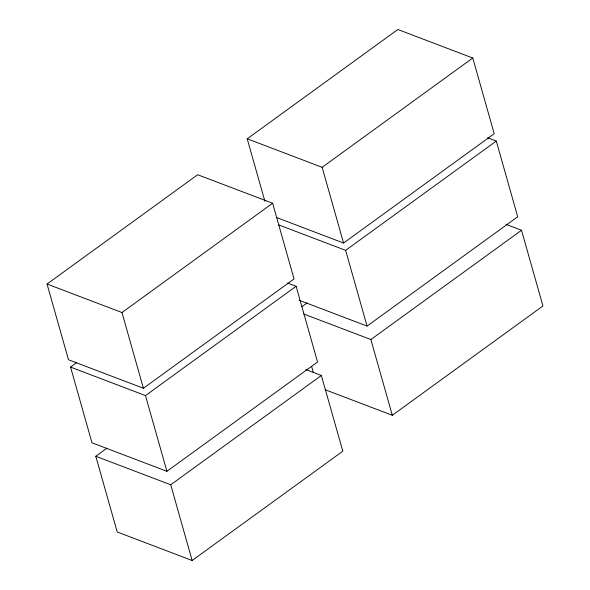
<?xml version="1.0" encoding="UTF-8"?>
<svg xmlns="http://www.w3.org/2000/svg" width="590" height="590" viewBox="0 0 590 590"><rect width="100%" height="100%" fill="white"/><g stroke="black" fill="none" stroke-linecap="round" stroke-linejoin="round"><path stroke-width="0.89" d="M47.053 284.033L197.694 174.728L272.624 203.233L294.049 278.952L143.407 388.257L68.484 359.753L47.053 284.033L121.983 312.538L143.407 388.257M264.903 201.315L247.21 138.805L397.852 29.5L472.774 58.004L494.206 133.724L343.564 243.028L276.393 217.474M121.983 312.538L272.624 203.233M247.21 138.805L322.14 167.309L472.774 58.004M287.514 283.008L296.121 286.283L317.553 362.009L166.911 471.307L91.981 442.802L70.557 367.083L76.523 362.754M70.557 367.083L145.479 395.588L296.121 286.283M278.465 224.805L345.637 250.359L496.279 141.054L517.703 216.773L367.069 326.078L299.027 300.192M305.856 369.583L321.358 375.476L342.79 451.195L192.148 560.5L117.226 531.996L95.794 456.276L106.982 448.157M301.918 306.719L307.139 302.928M95.794 456.276L170.724 484.781L321.358 375.476M303.703 313.991L370.874 339.552L521.516 230.248L542.948 305.967L392.306 415.272L325.127 389.717M487.665 137.78L496.279 141.054M506.014 224.347L521.516 230.248M322.14 167.309L343.564 243.028M345.637 250.359L367.069 326.078M370.874 339.552L392.306 415.272M311.645 366.515L313.393 372.681M145.479 395.588L166.911 471.307M170.724 484.781L192.148 560.5"/></g></svg>
